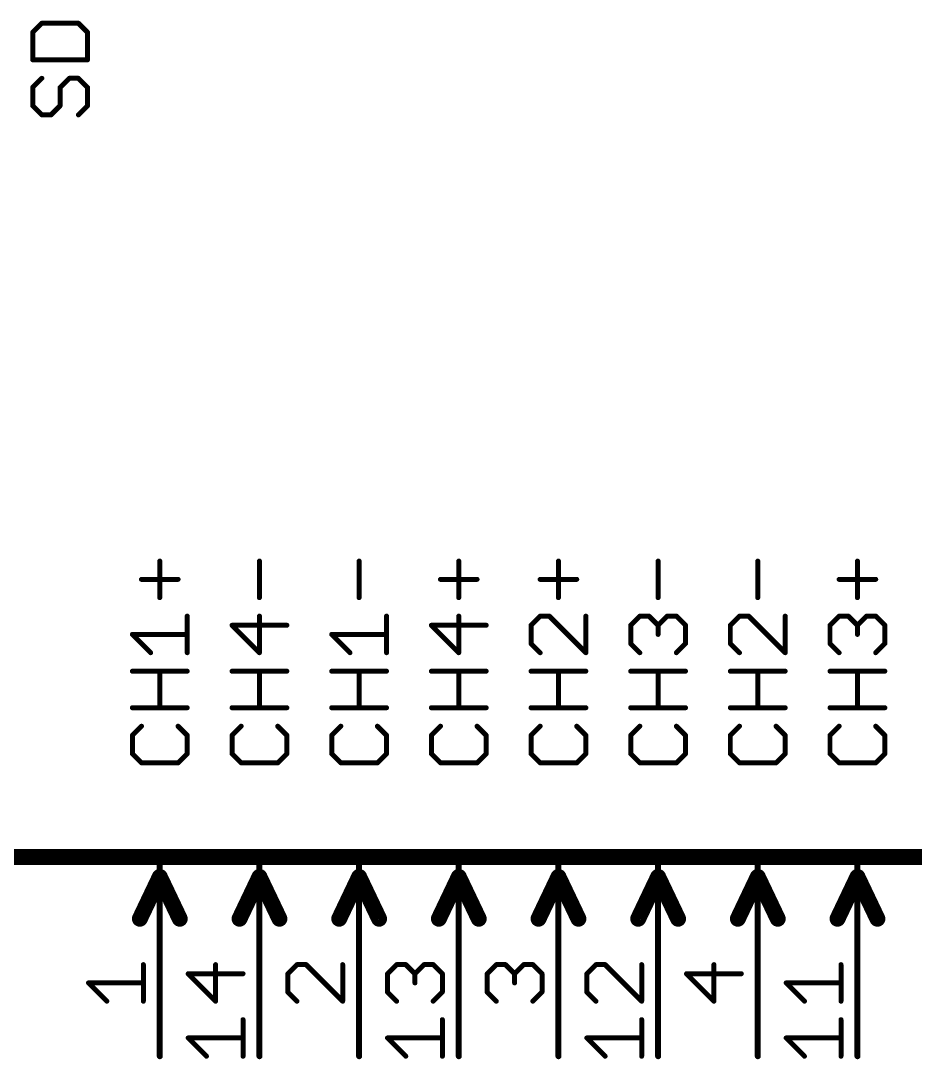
# Model space of a CAD drawing. Extents: x -48 to 226, y 23 to 111.
# Drawn here: x 108.22 to 131.01, y 38.02 to 64.5 of the extents above; entities that cross this region are included whole.
import ezdxf

# ---------------------------------------------------------------- set-up
doc = ezdxf.new("R2010")
doc.units = 0
doc.layers.add('94', color=14, linetype='CONTINUOUS')
doc.layers.add('95', color=251, linetype='CONTINUOUS')

msp = doc.modelspace()

# ---------------------------------------------------------------- linework, layer by layer
at = {"layer": '94'}
for points, const_width in [([(101.6, 43.18), (152.4, 43.18)], 0.4064), ([(111.76, 38.1), (111.76, 43.18)], 0.1524), ([(114.3, 38.1), (114.3, 43.18)], 0.1524), ([(116.84, 38.1), (116.84, 43.18)], 0.1524), ([(119.38, 38.1), (119.38, 43.18)], 0.1524), ([(121.92, 38.1), (121.92, 43.18)], 0.1524), ([(124.46, 38.1), (124.46, 43.18)], 0.1524), ([(127, 38.1), (127, 43.18)], 0.1524), ([(129.54, 38.1), (129.54, 43.18)], 0.1524), ([(111.76, 42.672), (111.252, 41.6052)], 0.4064), ([(111.76, 42.672), (112.268, 41.6052)], 0.4064), ([(114.3, 42.672), (113.792, 41.6052)], 0.4064), ([(114.3, 42.672), (114.808, 41.6052)], 0.4064), ([(116.84, 42.672), (116.332, 41.6052)], 0.4064), ([(116.84, 42.672), (117.348, 41.6052)], 0.4064), ([(119.38, 42.672), (118.872, 41.6052)], 0.4064), ([(119.38, 42.672), (119.888, 41.6052)], 0.4064), ([(121.92, 42.672), (121.412, 41.6052)], 0.4064), ([(121.92, 42.672), (122.428, 41.6052)], 0.4064), ([(124.46, 42.672), (123.952, 41.6052)], 0.4064), ([(124.46, 42.672), (124.968, 41.6052)], 0.4064), ([(127, 42.672), (126.492, 41.6052)], 0.4064), ([(127, 42.672), (127.508, 41.6052)], 0.4064), ([(129.54, 42.672), (129.032, 41.6052)], 0.4064), ([(129.54, 42.672), (130.048, 41.6052)], 0.4064)]:
    msp.add_lwpolyline(points, dxfattribs=dict(at, const_width=const_width))
for points, const_width in [([(111.7981, 43.18, 1), (111.7219, 43.18)], 0.0762), ([(114.3381, 43.18, 1), (114.2619, 43.18)], 0.0762), ([(116.8781, 43.18, 1), (116.8019, 43.18)], 0.0762), ([(119.4181, 43.18, 1), (119.3419, 43.18)], 0.0762), ([(121.9581, 43.18, 1), (121.8819, 43.18)], 0.0762), ([(124.4981, 43.18, 1), (124.4219, 43.18)], 0.0762), ([(127.0381, 43.18, 1), (126.9619, 43.18)], 0.0762), ([(129.5781, 43.18, 1), (129.5019, 43.18)], 0.0762), ([(111.8517, 42.7157, 1), (111.6683, 42.6283)], 0.2032), ([(111.8517, 42.6283, 1), (111.6683, 42.7157)], 0.2032), ([(114.3917, 42.7157, 1), (114.2083, 42.6283)], 0.2032), ([(114.3917, 42.6283, 1), (114.2083, 42.7157)], 0.2032), ([(116.9317, 42.7157, 1), (116.7483, 42.6283)], 0.2032), ([(116.9317, 42.6283, 1), (116.7483, 42.7157)], 0.2032), ([(119.4717, 42.7157, 1), (119.2883, 42.6283)], 0.2032), ([(119.4717, 42.6283, 1), (119.2883, 42.7157)], 0.2032), ([(122.0117, 42.7157, 1), (121.8283, 42.6283)], 0.2032), ([(122.0117, 42.6283, 1), (121.8283, 42.7157)], 0.2032), ([(124.5517, 42.7157, 1), (124.3683, 42.6283)], 0.2032), ([(124.5517, 42.6283, 1), (124.3683, 42.7157)], 0.2032), ([(127.0917, 42.7157, 1), (126.9083, 42.6283)], 0.2032), ([(127.0917, 42.6283, 1), (126.9083, 42.7157)], 0.2032), ([(129.6317, 42.7157, 1), (129.4483, 42.6283)], 0.2032), ([(129.6317, 42.6283, 1), (129.4483, 42.7157)], 0.2032), ([(111.1603, 41.6489, 1), (111.3437, 41.5615)], 0.2032), ([(112.1763, 41.5615, 1), (112.3597, 41.6489)], 0.2032), ([(113.7003, 41.6489, 1), (113.8837, 41.5615)], 0.2032), ([(114.7163, 41.5615, 1), (114.8997, 41.6489)], 0.2032), ([(116.2403, 41.6489, 1), (116.4237, 41.5615)], 0.2032), ([(117.2563, 41.5615, 1), (117.4397, 41.6489)], 0.2032), ([(118.7803, 41.6489, 1), (118.9637, 41.5615)], 0.2032), ([(119.7963, 41.5615, 1), (119.9797, 41.6489)], 0.2032), ([(121.3203, 41.6489, 1), (121.5037, 41.5615)], 0.2032), ([(122.3363, 41.5615, 1), (122.5197, 41.6489)], 0.2032), ([(123.8603, 41.6489, 1), (124.0437, 41.5615)], 0.2032), ([(124.8763, 41.5615, 1), (125.0597, 41.6489)], 0.2032), ([(126.4003, 41.6489, 1), (126.5837, 41.5615)], 0.2032), ([(127.4163, 41.5615, 1), (127.5997, 41.6489)], 0.2032), ([(128.9403, 41.6489, 1), (129.1237, 41.5615)], 0.2032), ([(129.9563, 41.5615, 1), (130.1397, 41.6489)], 0.2032), ([(111.7219, 38.1, 1), (111.7981, 38.1)], 0.0762), ([(114.2619, 38.1, 1), (114.3381, 38.1)], 0.0762), ([(116.8019, 38.1, 1), (116.8781, 38.1)], 0.0762), ([(119.3419, 38.1, 1), (119.4181, 38.1)], 0.0762), ([(121.8819, 38.1, 1), (121.9581, 38.1)], 0.0762), ([(124.4219, 38.1, 1), (124.4981, 38.1)], 0.0762), ([(126.9619, 38.1, 1), (127.0381, 38.1)], 0.0762), ([(129.5019, 38.1, 1), (129.5781, 38.1)], 0.0762)]:
    msp.add_lwpolyline(points, format="xyb", dxfattribs=dict(at, const_width=const_width))
at = {"layer": '95', "const_width": 0.127}
for points in [[(108.7533, 64.4323), (108.5203, 64.1992)], [(109.6855, 64.4323), (108.7533, 64.4323)], [(109.9185, 64.1992), (109.6855, 64.4323)], [(108.5203, 64.1992), (108.5203, 63.5001)], [(109.9185, 63.5001), (109.9185, 64.1992)], [(108.5203, 63.5001), (109.9185, 63.5001)], [(108.7533, 63.029), (108.5203, 62.796)], [(109.2194, 62.796), (109.4524, 63.029)], [(109.4524, 63.029), (109.6855, 63.029)], [(109.6855, 63.029), (109.9185, 62.796)], [(108.5203, 62.796), (108.5203, 62.3299)], [(109.2194, 62.3299), (109.2194, 62.796)], [(109.9185, 62.796), (109.9185, 62.3299)], [(108.5203, 62.3299), (108.7533, 62.0969)], [(108.9864, 62.0969), (109.2194, 62.3299)], [(109.9185, 62.3299), (109.6855, 62.0969)], [(108.7533, 62.0969), (108.9864, 62.0969)], [(111.7594, 49.7901), (111.7594, 50.7223)], [(114.2994, 49.7901), (114.2994, 50.7223)], [(116.8394, 49.7901), (116.8394, 50.7223)], [(119.3794, 49.7901), (119.3794, 50.7223)], [(121.9194, 49.7901), (121.9194, 50.7223)], [(124.4594, 49.7901), (124.4594, 50.7223)], [(126.9994, 49.7901), (126.9994, 50.7223)], [(129.5394, 49.7901), (129.5394, 50.7223)], [(111.2933, 50.2562), (112.2255, 50.2562)], [(118.9133, 50.2562), (119.8455, 50.2562)], [(121.4533, 50.2562), (122.3855, 50.2562)], [(129.0733, 50.2562), (130.0055, 50.2562)], [(112.4585, 48.3869), (112.4585, 49.319)], [(114.2994, 48.3869), (114.2994, 49.319)], [(117.5385, 48.3869), (117.5385, 49.319)], [(119.3794, 48.3869), (119.3794, 49.319)], [(121.4533, 49.319), (121.2203, 49.086)], [(121.6864, 49.319), (121.4533, 49.319)], [(122.6185, 48.3869), (121.6864, 49.319)], [(122.6185, 49.319), (122.6185, 48.3869)], [(123.7603, 49.086), (123.9933, 49.319)], [(123.9933, 49.319), (124.2264, 49.319)], [(124.2264, 49.319), (124.4594, 49.086)], [(124.4594, 49.086), (124.6924, 49.319)], [(124.6924, 49.319), (124.9255, 49.319)], [(124.9255, 49.319), (125.1585, 49.086)], [(126.5333, 49.319), (126.3003, 49.086)], [(126.7664, 49.319), (126.5333, 49.319)], [(127.6985, 48.3869), (126.7664, 49.319)], [(127.6985, 49.319), (127.6985, 48.3869)], [(128.8403, 49.086), (129.0733, 49.319)], [(129.0733, 49.319), (129.3064, 49.319)], [(129.3064, 49.319), (129.5394, 49.086)], [(129.5394, 49.086), (129.7724, 49.319)], [(129.7724, 49.319), (130.0055, 49.319)], [(130.0055, 49.319), (130.2385, 49.086)], [(114.9985, 49.086), (113.6003, 49.086)], [(113.6003, 49.086), (114.2994, 48.3869)], [(120.0785, 49.086), (118.6803, 49.086)], [(118.6803, 49.086), (119.3794, 48.3869)], [(121.2203, 49.086), (121.2203, 48.6199)], [(123.7603, 48.6199), (123.7603, 49.086)], [(124.4594, 49.086), (124.4594, 48.8529)], [(125.1585, 49.086), (125.1585, 48.6199)], [(126.3003, 49.086), (126.3003, 48.6199)], [(128.8403, 48.6199), (128.8403, 49.086)], [(129.5394, 49.086), (129.5394, 48.8529)], [(130.2385, 49.086), (130.2385, 48.6199)], [(111.5264, 48.3869), (111.0603, 48.8529)], [(111.0603, 48.8529), (112.4585, 48.8529)], [(116.6064, 48.3869), (116.1403, 48.8529)], [(116.1403, 48.8529), (117.5385, 48.8529)], [(121.2203, 48.6199), (121.4533, 48.3869)], [(123.9933, 48.3869), (123.7603, 48.6199)], [(125.1585, 48.6199), (124.9255, 48.3869)], [(126.3003, 48.6199), (126.5333, 48.3869)], [(129.0733, 48.3869), (128.8403, 48.6199)], [(130.2385, 48.6199), (130.0055, 48.3869)], [(111.0603, 47.9157), (112.4585, 47.9157)], [(111.7594, 46.9836), (111.7594, 47.9157)], [(113.6003, 47.9157), (114.9985, 47.9157)], [(114.2994, 46.9836), (114.2994, 47.9157)], [(116.1403, 47.9157), (117.5385, 47.9157)], [(116.8394, 46.9836), (116.8394, 47.9157)], [(118.6803, 47.9157), (120.0785, 47.9157)], [(119.3794, 46.9836), (119.3794, 47.9157)], [(121.2203, 47.9157), (122.6185, 47.9157)], [(121.9194, 46.9836), (121.9194, 47.9157)], [(123.7603, 47.9157), (125.1585, 47.9157)], [(124.4594, 46.9836), (124.4594, 47.9157)], [(126.3003, 47.9157), (127.6985, 47.9157)], [(126.9994, 46.9836), (126.9994, 47.9157)], [(128.8403, 47.9157), (130.2385, 47.9157)], [(129.5394, 46.9836), (129.5394, 47.9157)], [(112.4585, 46.9836), (111.0603, 46.9836)], [(114.9985, 46.9836), (113.6003, 46.9836)], [(117.5385, 46.9836), (116.1403, 46.9836)], [(120.0785, 46.9836), (118.6803, 46.9836)], [(122.6185, 46.9836), (121.2203, 46.9836)], [(125.1585, 46.9836), (123.7603, 46.9836)], [(127.6985, 46.9836), (126.3003, 46.9836)], [(130.2385, 46.9836), (128.8403, 46.9836)], [(111.2933, 46.5124), (111.0603, 46.2794)], [(111.0603, 46.2794), (111.0603, 45.8133)], [(112.4585, 46.2794), (112.2255, 46.5124)], [(112.4585, 45.8133), (112.4585, 46.2794)], [(113.8333, 46.5124), (113.6003, 46.2794)], [(113.6003, 46.2794), (113.6003, 45.8133)], [(114.9985, 46.2794), (114.7655, 46.5124)], [(114.9985, 45.8133), (114.9985, 46.2794)], [(116.3733, 46.5124), (116.1403, 46.2794)], [(116.1403, 46.2794), (116.1403, 45.8133)], [(117.5385, 46.2794), (117.3055, 46.5124)], [(117.5385, 45.8133), (117.5385, 46.2794)], [(118.9133, 46.5124), (118.6803, 46.2794)], [(118.6803, 46.2794), (118.6803, 45.8133)], [(120.0785, 46.2794), (119.8455, 46.5124)], [(120.0785, 45.8133), (120.0785, 46.2794)], [(121.4533, 46.5124), (121.2203, 46.2794)], [(121.2203, 46.2794), (121.2203, 45.8133)], [(122.6185, 46.2794), (122.3855, 46.5124)], [(122.6185, 45.8133), (122.6185, 46.2794)], [(123.9933, 46.5124), (123.7603, 46.2794)], [(123.7603, 46.2794), (123.7603, 45.8133)], [(125.1585, 46.2794), (124.9255, 46.5124)], [(125.1585, 45.8133), (125.1585, 46.2794)], [(126.5333, 46.5124), (126.3003, 46.2794)], [(126.3003, 46.2794), (126.3003, 45.8133)], [(127.6985, 46.2794), (127.4655, 46.5124)], [(127.6985, 45.8133), (127.6985, 46.2794)], [(129.0733, 46.5124), (128.8403, 46.2794)], [(128.8403, 46.2794), (128.8403, 45.8133)], [(130.2385, 46.2794), (130.0055, 46.5124)], [(130.2385, 45.8133), (130.2385, 46.2794)], [(111.0603, 45.8133), (111.2933, 45.5803)], [(112.2255, 45.5803), (112.4585, 45.8133)], [(113.6003, 45.8133), (113.8333, 45.5803)], [(114.7655, 45.5803), (114.9985, 45.8133)], [(116.1403, 45.8133), (116.3733, 45.5803)], [(117.3055, 45.5803), (117.5385, 45.8133)], [(118.6803, 45.8133), (118.9133, 45.5803)], [(119.8455, 45.5803), (120.0785, 45.8133)], [(121.2203, 45.8133), (121.4533, 45.5803)], [(122.3855, 45.5803), (122.6185, 45.8133)], [(123.7603, 45.8133), (123.9933, 45.5803)], [(124.9255, 45.5803), (125.1585, 45.8133)], [(126.3003, 45.8133), (126.5333, 45.5803)], [(127.4655, 45.5803), (127.6985, 45.8133)], [(128.8403, 45.8133), (129.0733, 45.5803)], [(130.0055, 45.5803), (130.2385, 45.8133)], [(111.2933, 45.5803), (112.2255, 45.5803)], [(113.8333, 45.5803), (114.7655, 45.5803)], [(116.3733, 45.5803), (117.3055, 45.5803)], [(118.9133, 45.5803), (119.8455, 45.5803)], [(121.4533, 45.5803), (122.3855, 45.5803)], [(123.9933, 45.5803), (124.9255, 45.5803)], [(126.5333, 45.5803), (127.4655, 45.5803)], [(129.0733, 45.5803), (130.0055, 45.5803)], [(111.3409, 39.5034), (111.3409, 40.4355)], [(113.8809, 40.2025), (112.4827, 40.2025)], [(112.4827, 40.2025), (113.1818, 39.5034)], [(113.1818, 39.5034), (113.1818, 40.4355)], [(115.2557, 40.4355), (115.0227, 40.2025)], [(115.0227, 40.2025), (115.0227, 39.7365)], [(115.4888, 40.4355), (115.2557, 40.4355)], [(116.4209, 39.5034), (115.4888, 40.4355)], [(116.4209, 40.4355), (116.4209, 39.5034)], [(117.5627, 40.2025), (117.7957, 40.4355)], [(117.5627, 39.7365), (117.5627, 40.2025)], [(117.7957, 40.4355), (118.0288, 40.4355)], [(118.0288, 40.4355), (118.2618, 40.2025)], [(118.2618, 40.2025), (118.4948, 40.4355)], [(118.2618, 40.2025), (118.2618, 39.9695)], [(118.4948, 40.4355), (118.7279, 40.4355)], [(118.7279, 40.4355), (118.9609, 40.2025)], [(118.9609, 40.2025), (118.9609, 39.7365)], [(120.1027, 40.2025), (120.3357, 40.4355)], [(120.1027, 39.7365), (120.1027, 40.2025)], [(120.3357, 40.4355), (120.5688, 40.4355)], [(120.5688, 40.4355), (120.8018, 40.2025)], [(120.8018, 40.2025), (121.0348, 40.4355)], [(120.8018, 40.2025), (120.8018, 39.9695)], [(121.0348, 40.4355), (121.2679, 40.4355)], [(121.2679, 40.4355), (121.5009, 40.2025)], [(121.5009, 40.2025), (121.5009, 39.7365)], [(122.8757, 40.4355), (122.6427, 40.2025)], [(122.6427, 40.2025), (122.6427, 39.7365)], [(123.1088, 40.4355), (122.8757, 40.4355)], [(124.0409, 39.5034), (123.1088, 40.4355)], [(124.0409, 40.4355), (124.0409, 39.5034)], [(126.5809, 40.2025), (125.1827, 40.2025)], [(125.1827, 40.2025), (125.8818, 39.5034)], [(125.8818, 39.5034), (125.8818, 40.4355)], [(129.1209, 39.5034), (129.1209, 40.4355)], [(110.4088, 39.5034), (109.9427, 39.9695)], [(109.9427, 39.9695), (111.3409, 39.9695)], [(128.1888, 39.5034), (127.7227, 39.9695)], [(127.7227, 39.9695), (129.1209, 39.9695)], [(115.0227, 39.7365), (115.2557, 39.5034)], [(117.7957, 39.5034), (117.5627, 39.7365)], [(118.9609, 39.7365), (118.7279, 39.5034)], [(120.3357, 39.5034), (120.1027, 39.7365)], [(121.5009, 39.7365), (121.2679, 39.5034)], [(122.6427, 39.7365), (122.8757, 39.5034)], [(113.8809, 38.1001), (113.8809, 39.0323)], [(118.9609, 38.1001), (118.9609, 39.0323)], [(124.0409, 38.1001), (124.0409, 39.0323)], [(129.1209, 38.1001), (129.1209, 39.0323)], [(112.9488, 38.1001), (112.4827, 38.5662)], [(112.4827, 38.5662), (113.8809, 38.5662)], [(118.0288, 38.1001), (117.5627, 38.5662)], [(117.5627, 38.5662), (118.9609, 38.5662)], [(123.1088, 38.1001), (122.6427, 38.5662)], [(122.6427, 38.5662), (124.0409, 38.5662)], [(128.1888, 38.1001), (127.7227, 38.5662)], [(127.7227, 38.5662), (129.1209, 38.5662)]]:
    msp.add_lwpolyline(points, dxfattribs=at)
at = {"layer": '95', "const_width": 0.0635}
for points in [[(108.7533, 64.464, 1), (108.7533, 64.4005)], [(108.7758, 64.4098, 1), (108.7309, 64.4547)], [(109.7079, 64.4547, 1), (109.663, 64.4098)], [(109.6855, 64.4005, 1), (109.6855, 64.464)], [(108.5521, 64.1992, 1), (108.4886, 64.1992)], [(108.4979, 64.2217, 1), (108.5428, 64.1768)], [(109.9503, 64.1992, 1), (109.8868, 64.1992)], [(109.896, 64.1768, 1), (109.941, 64.2217)], [(108.5203, 63.5319, 1), (108.5203, 63.4684)], [(109.9185, 63.4684, 1), (109.9185, 63.5319)], [(108.4886, 63.5001, 1), (108.5521, 63.5001)], [(109.8868, 63.5001, 1), (109.9503, 63.5001)], [(108.7758, 63.0065, 1), (108.7309, 63.0514)], [(109.4524, 63.0607, 1), (109.4524, 62.9972)], [(109.4749, 63.0065, 1), (109.43, 63.0514)], [(109.7079, 63.0514, 1), (109.663, 63.0065)], [(109.6855, 62.9972, 1), (109.6855, 63.0607)], [(108.5521, 62.796, 1), (108.4886, 62.796)], [(108.4979, 62.8184, 1), (108.5428, 62.7735)], [(109.2512, 62.796, 1), (109.1877, 62.796)], [(109.197, 62.8184, 1), (109.2419, 62.7735)], [(109.9503, 62.796, 1), (109.8868, 62.796)], [(109.896, 62.7735, 1), (109.941, 62.8184)], [(108.5428, 62.3523, 1), (108.4979, 62.3074)], [(108.4886, 62.3299, 1), (108.5521, 62.3299)], [(109.1877, 62.3299, 1), (109.2512, 62.3299)], [(109.2419, 62.3074, 1), (109.197, 62.3523)], [(109.8868, 62.3299, 1), (109.9503, 62.3299)], [(109.941, 62.3074, 1), (109.896, 62.3523)], [(108.7533, 62.1286, 1), (108.7533, 62.0651)], [(108.7309, 62.0744, 1), (108.7758, 62.1193)], [(108.9639, 62.1193, 1), (109.0088, 62.0744)], [(108.9864, 62.0651, 1), (108.9864, 62.1286)], [(109.663, 62.1193, 1), (109.7079, 62.0744)], [(111.7912, 50.7223, 1), (111.7277, 50.7223)], [(114.3312, 50.7223, 1), (114.2677, 50.7223)], [(116.8712, 50.7223, 1), (116.8077, 50.7223)], [(119.4112, 50.7223, 1), (119.3477, 50.7223)], [(121.9512, 50.7223, 1), (121.8877, 50.7223)], [(124.4912, 50.7223, 1), (124.4277, 50.7223)], [(127.0312, 50.7223, 1), (126.9677, 50.7223)], [(129.5712, 50.7223, 1), (129.5077, 50.7223)], [(111.2933, 50.2879, 1), (111.2933, 50.2244)], [(112.2255, 50.2244, 1), (112.2255, 50.2879)], [(118.9133, 50.2879, 1), (118.9133, 50.2244)], [(119.8455, 50.2244, 1), (119.8455, 50.2879)], [(121.4533, 50.2879, 1), (121.4533, 50.2244)], [(122.3855, 50.2244, 1), (122.3855, 50.2879)], [(129.0733, 50.2879, 1), (129.0733, 50.2244)], [(130.0055, 50.2244, 1), (130.0055, 50.2879)], [(111.7277, 49.7901, 1), (111.7912, 49.7901)], [(114.2677, 49.7901, 1), (114.3312, 49.7901)], [(116.8077, 49.7901, 1), (116.8712, 49.7901)], [(119.3477, 49.7901, 1), (119.4112, 49.7901)], [(121.8877, 49.7901, 1), (121.9512, 49.7901)], [(124.4277, 49.7901, 1), (124.4912, 49.7901)], [(126.9677, 49.7901, 1), (127.0312, 49.7901)], [(129.5077, 49.7901, 1), (129.5712, 49.7901)], [(112.4903, 49.319, 1), (112.4267, 49.319)], [(114.3312, 49.319, 1), (114.2677, 49.319)], [(117.5703, 49.319, 1), (117.5067, 49.319)], [(119.4112, 49.319, 1), (119.3477, 49.319)], [(121.4533, 49.3507, 1), (121.4533, 49.2872)], [(121.4758, 49.2965, 1), (121.4309, 49.3414)], [(121.7088, 49.3414, 1), (121.6639, 49.2965)], [(121.6864, 49.2872, 1), (121.6864, 49.3507)], [(122.6503, 49.319, 1), (122.5868, 49.319)], [(123.9933, 49.3507, 1), (123.9933, 49.2872)], [(124.0158, 49.2965, 1), (123.9709, 49.3414)], [(124.2488, 49.3414, 1), (124.2039, 49.2965)], [(124.2264, 49.2872, 1), (124.2264, 49.3507)], [(124.6924, 49.3507, 1), (124.6924, 49.2872)], [(124.7149, 49.2965, 1), (124.67, 49.3414)], [(124.9479, 49.3414, 1), (124.903, 49.2965)], [(124.9255, 49.2872, 1), (124.9255, 49.3507)], [(126.5333, 49.3507, 1), (126.5333, 49.2872)], [(126.5558, 49.2965, 1), (126.5109, 49.3414)], [(126.7888, 49.3414, 1), (126.7439, 49.2965)], [(126.7664, 49.2872, 1), (126.7664, 49.3507)], [(127.7303, 49.319, 1), (127.6668, 49.319)], [(129.0733, 49.3507, 1), (129.0733, 49.2872)], [(129.0958, 49.2965, 1), (129.0509, 49.3414)], [(129.3288, 49.3414, 1), (129.2839, 49.2965)], [(129.3064, 49.2872, 1), (129.3064, 49.3507)], [(129.7724, 49.3507, 1), (129.7724, 49.2872)], [(129.7949, 49.2965, 1), (129.75, 49.3414)], [(130.0279, 49.3414, 1), (129.983, 49.2965)], [(130.0055, 49.2872, 1), (130.0055, 49.3507)], [(113.6003, 49.1177, 1), (113.6003, 49.0542)], [(113.6228, 49.1084, 1), (113.5779, 49.0635)], [(114.9985, 49.0542, 1), (114.9985, 49.1177)], [(118.6803, 49.1177, 1), (118.6803, 49.0542)], [(118.7028, 49.1084, 1), (118.6579, 49.0635)], [(120.0785, 49.0542, 1), (120.0785, 49.1177)], [(121.2521, 49.086, 1), (121.1886, 49.086)], [(121.1979, 49.1084, 1), (121.2428, 49.0635)], [(123.7921, 49.086, 1), (123.7286, 49.086)], [(123.7379, 49.1084, 1), (123.7828, 49.0635)], [(124.4912, 49.086, 1), (124.4277, 49.086)], [(124.437, 49.1084, 1), (124.4819, 49.0635)], [(124.437, 49.0635, 1), (124.4819, 49.1084)], [(125.1903, 49.086, 1), (125.1268, 49.086)], [(125.136, 49.0635, 1), (125.181, 49.1084)], [(126.3321, 49.086, 1), (126.2686, 49.086)], [(126.2779, 49.1084, 1), (126.3228, 49.0635)], [(128.8721, 49.086, 1), (128.8086, 49.086)], [(128.8179, 49.1084, 1), (128.8628, 49.0635)], [(129.5712, 49.086, 1), (129.5077, 49.086)], [(129.517, 49.1084, 1), (129.5619, 49.0635)], [(129.517, 49.0635, 1), (129.5619, 49.1084)], [(130.2703, 49.086, 1), (130.2068, 49.086)], [(130.216, 49.0635, 1), (130.261, 49.1084)], [(111.0603, 48.8847, 1), (111.0603, 48.8212)], [(111.0828, 48.8754, 1), (111.0379, 48.8305)], [(112.4585, 48.8212, 1), (112.4585, 48.8847)], [(116.1403, 48.8847, 1), (116.1403, 48.8212)], [(116.1628, 48.8754, 1), (116.1179, 48.8305)], [(117.5385, 48.8212, 1), (117.5385, 48.8847)], [(124.4277, 48.8529, 1), (124.4912, 48.8529)], [(129.5077, 48.8529, 1), (129.5712, 48.8529)], [(121.1886, 48.6199, 1), (121.2521, 48.6199)], [(121.2428, 48.6423, 1), (121.1979, 48.5974)], [(123.7286, 48.6199, 1), (123.7921, 48.6199)], [(123.7828, 48.6423, 1), (123.7379, 48.5974)], [(125.1268, 48.6199, 1), (125.1903, 48.6199)], [(125.181, 48.5974, 1), (125.136, 48.6423)], [(126.3228, 48.6423, 1), (126.2779, 48.5974)], [(126.2686, 48.6199, 1), (126.3321, 48.6199)], [(128.8628, 48.6423, 1), (128.8179, 48.5974)], [(128.8086, 48.6199, 1), (128.8721, 48.6199)], [(130.2068, 48.6199, 1), (130.2703, 48.6199)], [(130.261, 48.5974, 1), (130.216, 48.6423)], [(111.5039, 48.3644, 1), (111.5488, 48.4093)], [(112.4267, 48.3869, 1), (112.4903, 48.3869)], [(114.2677, 48.3869, 1), (114.3312, 48.3869)], [(114.277, 48.3644, 1), (114.3219, 48.4093)], [(116.5839, 48.3644, 1), (116.6288, 48.4093)], [(117.5067, 48.3869, 1), (117.5703, 48.3869)], [(119.3477, 48.3869, 1), (119.4112, 48.3869)], [(119.357, 48.3644, 1), (119.4019, 48.4093)], [(121.4309, 48.3644, 1), (121.4758, 48.4093)], [(122.5868, 48.3869, 1), (122.6503, 48.3869)], [(122.596, 48.3644, 1), (122.641, 48.4093)], [(123.9709, 48.3644, 1), (124.0158, 48.4093)], [(124.903, 48.4093, 1), (124.9479, 48.3644)], [(126.5109, 48.3644, 1), (126.5558, 48.4093)], [(127.6668, 48.3869, 1), (127.7303, 48.3869)], [(127.676, 48.3644, 1), (127.721, 48.4093)], [(129.0509, 48.3644, 1), (129.0958, 48.4093)], [(129.983, 48.4093, 1), (130.0279, 48.3644)], [(111.0603, 47.9475, 1), (111.0603, 47.884)], [(111.7912, 47.9157, 1), (111.7277, 47.9157)], [(112.4585, 47.884, 1), (112.4585, 47.9475)], [(113.6003, 47.9475, 1), (113.6003, 47.884)], [(114.3312, 47.9157, 1), (114.2677, 47.9157)], [(114.9985, 47.884, 1), (114.9985, 47.9475)], [(116.1403, 47.9475, 1), (116.1403, 47.884)], [(116.8712, 47.9157, 1), (116.8077, 47.9157)], [(117.5385, 47.884, 1), (117.5385, 47.9475)], [(118.6803, 47.9475, 1), (118.6803, 47.884)], [(119.4112, 47.9157, 1), (119.3477, 47.9157)], [(120.0785, 47.884, 1), (120.0785, 47.9475)], [(121.2203, 47.9475, 1), (121.2203, 47.884)], [(121.9512, 47.9157, 1), (121.8877, 47.9157)], [(122.6185, 47.884, 1), (122.6185, 47.9475)], [(123.7603, 47.9475, 1), (123.7603, 47.884)], [(124.4912, 47.9157, 1), (124.4277, 47.9157)], [(125.1585, 47.884, 1), (125.1585, 47.9475)], [(126.3003, 47.9475, 1), (126.3003, 47.884)], [(127.0312, 47.9157, 1), (126.9677, 47.9157)], [(127.6985, 47.884, 1), (127.6985, 47.9475)], [(128.8403, 47.9475, 1), (128.8403, 47.884)], [(129.5712, 47.9157, 1), (129.5077, 47.9157)], [(130.2385, 47.884, 1), (130.2385, 47.9475)], [(111.0603, 47.0153, 1), (111.0603, 46.9518)], [(111.7277, 46.9836, 1), (111.7912, 46.9836)], [(112.4585, 46.9518, 1), (112.4585, 47.0153)], [(113.6003, 47.0153, 1), (113.6003, 46.9518)], [(114.2677, 46.9836, 1), (114.3312, 46.9836)], [(114.9985, 46.9518, 1), (114.9985, 47.0153)], [(116.1403, 47.0153, 1), (116.1403, 46.9518)], [(116.8077, 46.9836, 1), (116.8712, 46.9836)], [(117.5385, 46.9518, 1), (117.5385, 47.0153)], [(118.6803, 47.0153, 1), (118.6803, 46.9518)], [(119.3477, 46.9836, 1), (119.4112, 46.9836)], [(120.0785, 46.9518, 1), (120.0785, 47.0153)], [(121.2203, 47.0153, 1), (121.2203, 46.9518)], [(121.8877, 46.9836, 1), (121.9512, 46.9836)], [(122.6185, 46.9518, 1), (122.6185, 47.0153)], [(123.7603, 47.0153, 1), (123.7603, 46.9518)], [(124.4277, 46.9836, 1), (124.4912, 46.9836)], [(125.1585, 46.9518, 1), (125.1585, 47.0153)], [(126.3003, 47.0153, 1), (126.3003, 46.9518)], [(126.9677, 46.9836, 1), (127.0312, 46.9836)], [(127.6985, 46.9518, 1), (127.6985, 47.0153)], [(128.8403, 47.0153, 1), (128.8403, 46.9518)], [(129.5077, 46.9836, 1), (129.5712, 46.9836)], [(130.2385, 46.9518, 1), (130.2385, 47.0153)], [(111.0921, 46.2794, 1), (111.0286, 46.2794)], [(111.0379, 46.3018, 1), (111.0828, 46.2569)], [(111.3158, 46.49, 1), (111.2709, 46.5349)], [(112.2479, 46.5349, 1), (112.203, 46.49)], [(112.4903, 46.2794, 1), (112.4267, 46.2794)], [(112.436, 46.2569, 1), (112.481, 46.3018)], [(113.6321, 46.2794, 1), (113.5686, 46.2794)], [(113.5779, 46.3018, 1), (113.6228, 46.2569)], [(113.8558, 46.49, 1), (113.8109, 46.5349)], [(114.7879, 46.5349, 1), (114.743, 46.49)], [(115.0303, 46.2794, 1), (114.9668, 46.2794)], [(114.976, 46.2569, 1), (115.021, 46.3018)], [(116.1721, 46.2794, 1), (116.1086, 46.2794)], [(116.1179, 46.3018, 1), (116.1628, 46.2569)], [(116.3958, 46.49, 1), (116.3509, 46.5349)], [(117.3279, 46.5349, 1), (117.283, 46.49)], [(117.5703, 46.2794, 1), (117.5067, 46.2794)], [(117.516, 46.2569, 1), (117.561, 46.3018)], [(118.7121, 46.2794, 1), (118.6486, 46.2794)], [(118.6579, 46.3018, 1), (118.7028, 46.2569)], [(118.9358, 46.49, 1), (118.8909, 46.5349)], [(119.8679, 46.5349, 1), (119.823, 46.49)], [(120.1103, 46.2794, 1), (120.0468, 46.2794)], [(120.056, 46.2569, 1), (120.101, 46.3018)], [(121.2521, 46.2794, 1), (121.1886, 46.2794)], [(121.1979, 46.3018, 1), (121.2428, 46.2569)], [(121.4758, 46.49, 1), (121.4309, 46.5349)], [(122.4079, 46.5349, 1), (122.363, 46.49)], [(122.6503, 46.2794, 1), (122.5868, 46.2794)], [(122.596, 46.2569, 1), (122.641, 46.3018)], [(123.7921, 46.2794, 1), (123.7286, 46.2794)], [(123.7379, 46.3018, 1), (123.7828, 46.2569)], [(124.0158, 46.49, 1), (123.9709, 46.5349)], [(124.9479, 46.5349, 1), (124.903, 46.49)], [(125.1903, 46.2794, 1), (125.1268, 46.2794)], [(125.136, 46.2569, 1), (125.181, 46.3018)], [(126.3321, 46.2794, 1), (126.2686, 46.2794)], [(126.2779, 46.3018, 1), (126.3228, 46.2569)], [(126.5558, 46.49, 1), (126.5109, 46.5349)], [(127.4879, 46.5349, 1), (127.443, 46.49)], [(127.7303, 46.2794, 1), (127.6668, 46.2794)], [(127.676, 46.2569, 1), (127.721, 46.3018)], [(128.8721, 46.2794, 1), (128.8086, 46.2794)], [(128.8179, 46.3018, 1), (128.8628, 46.2569)], [(129.0958, 46.49, 1), (129.0509, 46.5349)], [(130.0279, 46.5349, 1), (129.983, 46.49)], [(130.2703, 46.2794, 1), (130.2068, 46.2794)], [(130.216, 46.2569, 1), (130.261, 46.3018)], [(111.0286, 45.8133, 1), (111.0921, 45.8133)], [(111.0828, 45.8358, 1), (111.0379, 45.7909)], [(112.4267, 45.8133, 1), (112.4903, 45.8133)], [(112.481, 45.7909, 1), (112.436, 45.8358)], [(113.6228, 45.8358, 1), (113.5779, 45.7909)], [(113.5686, 45.8133, 1), (113.6321, 45.8133)], [(114.9668, 45.8133, 1), (115.0303, 45.8133)], [(115.021, 45.7909, 1), (114.976, 45.8358)], [(116.1086, 45.8133, 1), (116.1721, 45.8133)], [(116.1628, 45.8358, 1), (116.1179, 45.7909)], [(117.5067, 45.8133, 1), (117.5703, 45.8133)], [(117.561, 45.7909, 1), (117.516, 45.8358)], [(118.6486, 45.8133, 1), (118.7121, 45.8133)], [(118.7028, 45.8358, 1), (118.6579, 45.7909)], [(120.0468, 45.8133, 1), (120.1103, 45.8133)], [(120.101, 45.7909, 1), (120.056, 45.8358)], [(121.1886, 45.8133, 1), (121.2521, 45.8133)], [(121.2428, 45.8358, 1), (121.1979, 45.7909)], [(122.5868, 45.8133, 1), (122.6503, 45.8133)], [(122.641, 45.7909, 1), (122.596, 45.8358)], [(123.7286, 45.8133, 1), (123.7921, 45.8133)], [(123.7828, 45.8358, 1), (123.7379, 45.7909)], [(125.1268, 45.8133, 1), (125.1903, 45.8133)], [(125.181, 45.7909, 1), (125.136, 45.8358)], [(126.3228, 45.8358, 1), (126.2779, 45.7909)], [(126.2686, 45.8133, 1), (126.3321, 45.8133)], [(127.6668, 45.8133, 1), (127.7303, 45.8133)], [(127.721, 45.7909, 1), (127.676, 45.8358)], [(128.8628, 45.8358, 1), (128.8179, 45.7909)], [(128.8086, 45.8133, 1), (128.8721, 45.8133)], [(130.2068, 45.8133, 1), (130.2703, 45.8133)], [(130.261, 45.7909, 1), (130.216, 45.8358)], [(111.2933, 45.6121, 1), (111.2933, 45.5485)], [(111.2709, 45.5578, 1), (111.3158, 45.6028)], [(112.203, 45.6028, 1), (112.2479, 45.5578)], [(112.2255, 45.5485, 1), (112.2255, 45.6121)], [(113.8333, 45.6121, 1), (113.8333, 45.5485)], [(113.8109, 45.5578, 1), (113.8558, 45.6028)], [(114.743, 45.6028, 1), (114.7879, 45.5578)], [(114.7655, 45.5485, 1), (114.7655, 45.6121)], [(116.3733, 45.6121, 1), (116.3733, 45.5485)], [(116.3509, 45.5578, 1), (116.3958, 45.6028)], [(117.283, 45.6028, 1), (117.3279, 45.5578)], [(117.3055, 45.5485, 1), (117.3055, 45.6121)], [(118.9133, 45.6121, 1), (118.9133, 45.5485)], [(118.8909, 45.5578, 1), (118.9358, 45.6028)], [(119.823, 45.6028, 1), (119.8679, 45.5578)], [(119.8455, 45.5485, 1), (119.8455, 45.6121)], [(121.4533, 45.6121, 1), (121.4533, 45.5485)], [(121.4309, 45.5578, 1), (121.4758, 45.6028)], [(122.363, 45.6028, 1), (122.4079, 45.5578)], [(122.3855, 45.5485, 1), (122.3855, 45.6121)], [(123.9933, 45.6121, 1), (123.9933, 45.5485)], [(123.9709, 45.5578, 1), (124.0158, 45.6028)], [(124.903, 45.6028, 1), (124.9479, 45.5578)], [(124.9255, 45.5485, 1), (124.9255, 45.6121)], [(126.5333, 45.6121, 1), (126.5333, 45.5485)], [(126.5109, 45.5578, 1), (126.5558, 45.6028)], [(127.443, 45.6028, 1), (127.4879, 45.5578)], [(127.4655, 45.5485, 1), (127.4655, 45.6121)], [(129.0733, 45.6121, 1), (129.0733, 45.5485)], [(129.0509, 45.5578, 1), (129.0958, 45.6028)], [(129.983, 45.6028, 1), (130.0279, 45.5578)], [(130.0055, 45.5485, 1), (130.0055, 45.6121)], [(111.3727, 40.4355, 1), (111.3092, 40.4355)], [(112.4827, 40.2343, 1), (112.4827, 40.1708)], [(112.5052, 40.225, 1), (112.4603, 40.1801)], [(113.2136, 40.4355, 1), (113.1501, 40.4355)], [(113.8809, 40.1708, 1), (113.8809, 40.2343)], [(115.0545, 40.2025, 1), (114.991, 40.2025)], [(115.0003, 40.225, 1), (115.0452, 40.1801)], [(115.2557, 40.4673, 1), (115.2557, 40.4038)], [(115.2782, 40.4131, 1), (115.2333, 40.458)], [(115.5112, 40.458, 1), (115.4663, 40.4131)], [(115.4888, 40.4038, 1), (115.4888, 40.4673)], [(116.4527, 40.4355, 1), (116.3892, 40.4355)], [(117.5945, 40.2025, 1), (117.531, 40.2025)], [(117.5403, 40.225, 1), (117.5852, 40.1801)], [(117.7957, 40.4673, 1), (117.7957, 40.4038)], [(117.8182, 40.4131, 1), (117.7733, 40.458)], [(118.0512, 40.458, 1), (118.0063, 40.4131)], [(118.0288, 40.4038, 1), (118.0288, 40.4673)], [(118.2936, 40.2025, 1), (118.2301, 40.2025)], [(118.2394, 40.225, 1), (118.2843, 40.1801)], [(118.2394, 40.1801, 1), (118.2843, 40.225)], [(118.4948, 40.4673, 1), (118.4948, 40.4038)], [(118.5173, 40.4131, 1), (118.4724, 40.458)], [(118.7503, 40.458, 1), (118.7054, 40.4131)], [(118.7279, 40.4038, 1), (118.7279, 40.4673)], [(118.9927, 40.2025, 1), (118.9292, 40.2025)], [(118.9384, 40.1801, 1), (118.9834, 40.225)], [(120.1345, 40.2025, 1), (120.071, 40.2025)], [(120.0803, 40.225, 1), (120.1252, 40.1801)], [(120.3357, 40.4673, 1), (120.3357, 40.4038)], [(120.3582, 40.4131, 1), (120.3133, 40.458)], [(120.5912, 40.458, 1), (120.5463, 40.4131)], [(120.5688, 40.4038, 1), (120.5688, 40.4673)], [(120.8336, 40.2025, 1), (120.7701, 40.2025)], [(120.7794, 40.225, 1), (120.8243, 40.1801)], [(120.7794, 40.1801, 1), (120.8243, 40.225)], [(121.0348, 40.4673, 1), (121.0348, 40.4038)], [(121.0573, 40.4131, 1), (121.0124, 40.458)], [(121.2903, 40.458, 1), (121.2454, 40.4131)], [(121.2679, 40.4038, 1), (121.2679, 40.4673)], [(121.5327, 40.2025, 1), (121.4691, 40.2025)], [(121.4784, 40.1801, 1), (121.5234, 40.225)], [(122.6745, 40.2025, 1), (122.611, 40.2025)], [(122.6203, 40.225, 1), (122.6652, 40.1801)], [(122.8757, 40.4673, 1), (122.8757, 40.4038)], [(122.8982, 40.4131, 1), (122.8533, 40.458)], [(123.1312, 40.458, 1), (123.0863, 40.4131)], [(123.1088, 40.4038, 1), (123.1088, 40.4673)], [(124.0727, 40.4355, 1), (124.0092, 40.4355)], [(125.1827, 40.2343, 1), (125.1827, 40.1708)], [(125.2052, 40.225, 1), (125.1603, 40.1801)], [(125.9136, 40.4355, 1), (125.8501, 40.4355)], [(126.5809, 40.1708, 1), (126.5809, 40.2343)], [(129.1526, 40.4355, 1), (129.0892, 40.4355)], [(109.9427, 40.0012, 1), (109.9427, 39.9377)], [(109.9652, 39.9919, 1), (109.9203, 39.947)], [(111.3409, 39.9377, 1), (111.3409, 40.0012)], [(118.2301, 39.9695, 1), (118.2936, 39.9695)], [(120.7701, 39.9695, 1), (120.8336, 39.9695)], [(127.7227, 40.0012, 1), (127.7227, 39.9377)], [(127.7452, 39.9919, 1), (127.7003, 39.947)], [(129.1209, 39.9377, 1), (129.1209, 40.0012)], [(114.991, 39.7365, 1), (115.0545, 39.7365)], [(115.0452, 39.7589, 1), (115.0003, 39.714)], [(117.5852, 39.7589, 1), (117.5403, 39.714)], [(117.531, 39.7365, 1), (117.5945, 39.7365)], [(118.9292, 39.7365, 1), (118.9927, 39.7365)], [(118.9834, 39.714, 1), (118.9384, 39.7589)], [(120.071, 39.7365, 1), (120.1345, 39.7365)], [(120.1252, 39.7589, 1), (120.0803, 39.714)], [(121.4691, 39.7365, 1), (121.5327, 39.7365)], [(121.5234, 39.714, 1), (121.4784, 39.7589)], [(122.6652, 39.7589, 1), (122.6203, 39.714)], [(122.611, 39.7365, 1), (122.6745, 39.7365)], [(110.3863, 39.481, 1), (110.4312, 39.5259)], [(111.3092, 39.5034, 1), (111.3727, 39.5034)], [(113.1501, 39.5034, 1), (113.2136, 39.5034)], [(113.1594, 39.481, 1), (113.2043, 39.5259)], [(115.2333, 39.481, 1), (115.2782, 39.5259)], [(116.3892, 39.5034, 1), (116.4527, 39.5034)], [(116.3984, 39.481, 1), (116.4434, 39.5259)], [(117.7733, 39.481, 1), (117.8182, 39.5259)], [(118.7054, 39.5259, 1), (118.7503, 39.481)], [(120.3133, 39.481, 1), (120.3582, 39.5259)], [(121.2454, 39.5259, 1), (121.2903, 39.481)], [(122.8533, 39.481, 1), (122.8982, 39.5259)], [(124.0092, 39.5034, 1), (124.0727, 39.5034)], [(124.0184, 39.481, 1), (124.0634, 39.5259)], [(125.8501, 39.5034, 1), (125.9136, 39.5034)], [(125.8594, 39.481, 1), (125.9043, 39.5259)], [(128.1663, 39.481, 1), (128.2112, 39.5259)], [(129.0892, 39.5034, 1), (129.1526, 39.5034)], [(113.9127, 39.0323, 1), (113.8492, 39.0323)], [(118.9927, 39.0323, 1), (118.9292, 39.0323)], [(124.0727, 39.0323, 1), (124.0092, 39.0323)], [(129.1526, 39.0323, 1), (129.0892, 39.0323)], [(112.4827, 38.598, 1), (112.4827, 38.5345)], [(112.5052, 38.5887, 1), (112.4603, 38.5438)], [(113.8809, 38.5345, 1), (113.8809, 38.598)], [(117.5627, 38.598, 1), (117.5627, 38.5345)], [(117.5852, 38.5887, 1), (117.5403, 38.5438)], [(118.9609, 38.5345, 1), (118.9609, 38.598)], [(122.6427, 38.598, 1), (122.6427, 38.5345)], [(122.6652, 38.5887, 1), (122.6203, 38.5438)], [(124.0409, 38.5345, 1), (124.0409, 38.598)], [(127.7227, 38.598, 1), (127.7227, 38.5345)], [(127.7452, 38.5887, 1), (127.7003, 38.5438)], [(129.1209, 38.5345, 1), (129.1209, 38.598)], [(112.9263, 38.0777, 1), (112.9712, 38.1226)], [(113.8492, 38.1001, 1), (113.9127, 38.1001)], [(118.0063, 38.0777, 1), (118.0512, 38.1226)], [(118.9292, 38.1001, 1), (118.9927, 38.1001)], [(123.0863, 38.0777, 1), (123.1312, 38.1226)], [(124.0092, 38.1001, 1), (124.0727, 38.1001)], [(128.1663, 38.0777, 1), (128.2112, 38.1226)], [(129.0892, 38.1001, 1), (129.1526, 38.1001)]]:
    msp.add_lwpolyline(points, format="xyb", dxfattribs=at)

doc.saveas('drawing.dxf')
